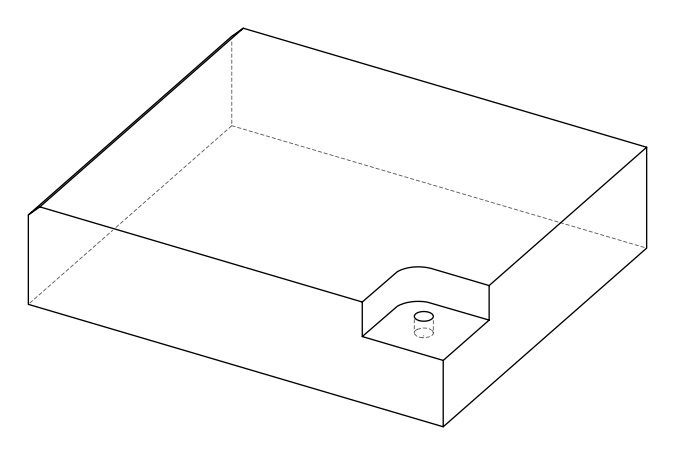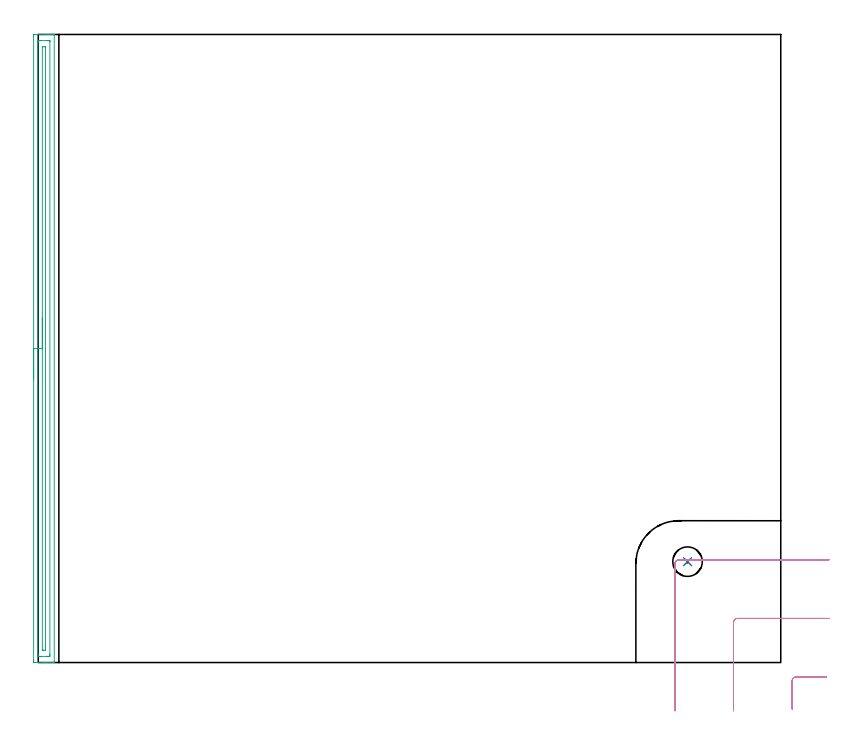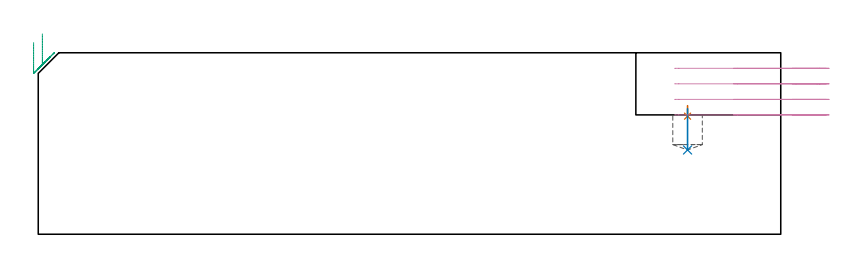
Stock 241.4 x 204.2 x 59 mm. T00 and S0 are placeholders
(PLAN: 4 operations, 3 tool changes, 6.9 min)
(1 SPOT_DRILL | STEP1POCKET | NXT0321_9005460120000 | 0.03 min | 2173 mm3)
(2 DRILL_BLIND_HOLE_INTO_CENTER | STEP1POCKET | NXT0301_067 | 0.06 min | 789 mm3)
(3 AREA_MILL | FG_CHAMFER_SURFACE | UGT0205_001 | 5.08 min | 4587 mm3)
(4 MILL_CORNER_NOTCH_RECTANGULAR | CORNER_NOTCH_RECTANGULAR | UGT0201_109 | Follow Part, ap 6.35, ae 75% | 1.69 min | 40796 mm3)
(TOOL NXT0321_9005460120000 | NC Spot Drill, 142deg, 12mm, Carbide, Uncoated | D12 PA142 FL30 Z2)
(TOOL NXT0301_067 | Carbide Drill 9.6mm [860.1-0960-029A1-MM 2214] | D9.6 PA140 FL47 Z2)
(TOOL UGT0205_001 | Chamfer Mill 20 x 3 x 45 deg. | D20 FL50 Z2)
(TOOL UGT0201_109 | End Mill 25.4 mm | D25.4 FL25 Z2)
(OP 1 SPOT_DRILL)
G17 G21 G94 G90
T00 M6
G54
G17 G0 G90 X211.1 Y32.8 S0 M3
G43 Z69. H0
G94 G81 G98 Z38.387 F250. R41.8
G80
M5
M2
(OP 2 DRILL_BLIND_HOLE_INTO_CENTER)
G17 G21 G94 G90
T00 M6
G54
G17 G0 G90 X211.1 Y32.8 S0 M3
G43 Z69. H1
G94 G81 G98 Z27.4 F250. R40.8
G80
M5
M2
(OP 3 AREA_MILL)
G17 G21 G94 G90
T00 M6
G54
G17 G0 G90 X-1.5 Y92.1 S1061 M3
G43 Z69. H0
Z62.3
G94 G1 Y92.138 Z61.428 F250.
Y92.252 Z60.564
Y92.441 Z59.712
Y92.703 Z58.88
Y93.037 Z58.074
Y93.44 Z57.3
Y93.908 Z56.564
Y94.44 Z55.872
Y95.029 Z55.229
Y95.672 Z54.64
Y96.364 Z54.108
Y97.1 Z53.64
Y97.874 Z53.237
Y98.68 Z52.903
Y99.512 Z52.641
Y100.363 Z52.452
Y101.228 Z52.338
Y102.1 Z52.3
Y203.572
X-1.498 Y203.881
X-1.494 Y204.19 Z52.303
X-1.198 Y204.2 Z52.599
X2.285 Z56.08
X2.805 Z56.601
X3.156 Z56.952
X3.675 Z57.471
X4.027 Z57.822
X4.73 Z58.53
X4.956 Z58.755
X5.079 Y204.198 Z58.871
X5.197 Y204.19 Z58.988
X5.2 Y204.019 Z59.
Y0.181
X5.197 Y0.01 Z58.988
X5.079 Y0.002 Z58.871
X4.956 Y0. Z58.756
X4.73 Z58.53
X4.027 Z57.822
X2.805 Z56.601
X2.285 Z56.08
X1.674 Z55.47
X-1.101 Z52.696
X-1.198 Y0.002 Z52.599
X-1.494 Y0.01 Z52.303
X-1.498 Y0.319 Z52.3
X-1.5 Y0.628
Y0.938
Y102.1
X-0.086 Z53.714
X-0.085 Y201.536 Z53.715
X-0.084 Y201.784 Z53.716
X-0.08 Y202.107 Z53.72
X-0.079 Y202.179 Z53.721
X0.005 Y202.19 Z53.805
X0.142 Y202.197 Z53.942
X0.544 Y202.199 Z54.344
X1.01 Y202.2 Z54.81
X2.751 Z56.551
X3.156 Z56.956
X3.624 Y202.198 Z57.424
X3.752 Y202.192 Z57.552
X3.777 Y202.19 Z57.577
X3.78 Y202.144 Z57.58
X3.783 Y202.034 Z57.583
X3.785 Y201.784 Z57.585
Y2.664
X3.784 Y2.416 Z57.584
X3.78 Y2.093 Z57.58
X3.779 Y2.021 Z57.579
X3.695 Y2.01 Z57.495
X3.558 Y2.003 Z57.358
X3.156 Y2.001 Z56.956
X2.69 Y2. Z56.49
X0.949 Z54.749
X0.544 Z54.344
X0.076 Y2.002 Z53.876
X-0.052 Y2.008 Z53.748
X-0.077 Y2.01 Z53.723
X-0.08 Y2.056 Z53.72
X-0.084 Y2.166 Z53.716
X-0.085 Y2.416 Z53.715
X-0.086 Y102.1 Z53.714
X1.328 Z55.128
X1.329 Y200.084 Z55.129
X1.333 Y200.172 Z55.133
X1.336 Y200.19 Z55.136
X1.341 Y200.194 Z55.141
X1.365 Y200.198 Z55.165
X1.415 Y200.199 Z55.215
X2.088 Z55.888
X2.285 Y200.194 Z56.085
X2.35 Y200.19 Z56.15
X2.365 Y200.183 Z56.165
X2.368 Y200.143 Z56.168
X2.37 Y200.085 Z56.17
X2.371 Y199.996 Z56.171
X2.372 Y199.908 Z56.172
X2.371 Y4.116 Z56.171
X2.367 Y4.028 Z56.167
X2.364 Y4.01 Z56.164
X2.359 Y4.006 Z56.159
X2.335 Y4.002 Z56.135
X2.285 Y4.001 Z56.085
X1.612 Z55.412
X1.415 Y4.006 Z55.215
X1.35 Y4.01 Z55.15
X1.335 Y4.016 Z55.135
X1.332 Y4.057 Z55.132
X1.33 Y4.115 Z55.13
X1.329 Y4.204 Z55.129
X1.328 Y4.292 Z55.128
Y102.1
Y102.972 Z55.167
Y103.836 Z55.28
Y104.688 Z55.469
Y105.52 Z55.732
Y106.326 Z56.065
Y107.1 Z56.468
Y107.836 Z56.937
Y108.528 Z57.468
Y109.171 Z58.057
Y109.76 Z58.701
Y110.291 Z59.393
Y110.76 Z60.128
Y111.163 Z60.902
Y111.497 Z61.708
Y111.759 Z62.54
Y111.948 Z63.392
Y112.062 Z64.257
Y112.1 Z65.128
G0 Z69.
M5
M2
(OP 4 MILL_CORNER_NOTCH_RECTANGULAR)
G17 G21 G94 G90
T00 M6
G54
G17 G0 G90 X256.198 Y-4.7 S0 M3
G43 Z69. H0
Z53.95
G94 G1 X253.198 F250.
X246.365 F500.
G3 X245.1 Y-5.965 R1.27
G1 Y-12.149
Y-15.149 F250.
G0 Z69.
X257.1 Y14.35
Z53.95
G1 X254.1
X227.316 F500.
G3 X226.05 Y13.084 R1.27
G1 Y-12.7
Y-15.7 F250.
G0 Z69.
X257.1 Y33.4
Z53.95
G1 X254.1
X208.266 F500.
G3 X207. Y32.134 R1.27
G1 Y-12.7
Y-15.7 F250.
G0 Z69.
X256.198 Y-4.7
Z48.9
G1 X253.198
X246.365 F500.
G3 X245.1 Y-5.965 R1.27
G1 Y-12.149
Y-15.149 F250.
G0 Z69.
X257.1 Y14.35
Z48.9
G1 X254.1
X227.316 F500.
G3 X226.05 Y13.084 R1.27
G1 Y-12.7
Y-15.7 F250.
G0 Z69.
X257.1 Y33.4
Z48.9
G1 X254.1
X208.266 F500.
G3 X207. Y32.134 R1.27
G1 Y-12.7
Y-15.7 F250.
G0 Z69.
X256.198 Y-4.7
Z43.85
G1 X253.198
X246.365 F500.
G3 X245.1 Y-5.965 R1.27
G1 Y-12.149
Y-15.149 F250.
G0 Z69.
X257.1 Y14.35
Z43.85
G1 X254.1
X227.316 F500.
G3 X226.05 Y13.084 R1.27
G1 Y-12.7
Y-15.7 F250.
G0 Z69.
X257.1 Y33.4
Z43.85
G1 X254.1
X208.266 F500.
G3 X207. Y32.134 R1.27
G1 Y-12.7
Y-15.7 F250.
G0 Z69.
X256.198 Y-4.7
Z38.8
G1 X253.198
X246.365 F500.
G3 X245.1 Y-5.965 R1.27
G1 Y-12.149
Y-15.149 F250.
G0 Z69.
X257.1 Y14.35
Z38.8
G1 X254.1
X227.316 F500.
G3 X226.05 Y13.084 R1.27
G1 Y-12.7
Y-15.7 F250.
G0 Z69.
X257.1 Y33.4
Z38.8
G1 X254.1
X208.266 F500.
G3 X207. Y32.134 R1.27
G1 Y-12.7
Y-15.7 F250.
G0 Z69.
M5
M2
